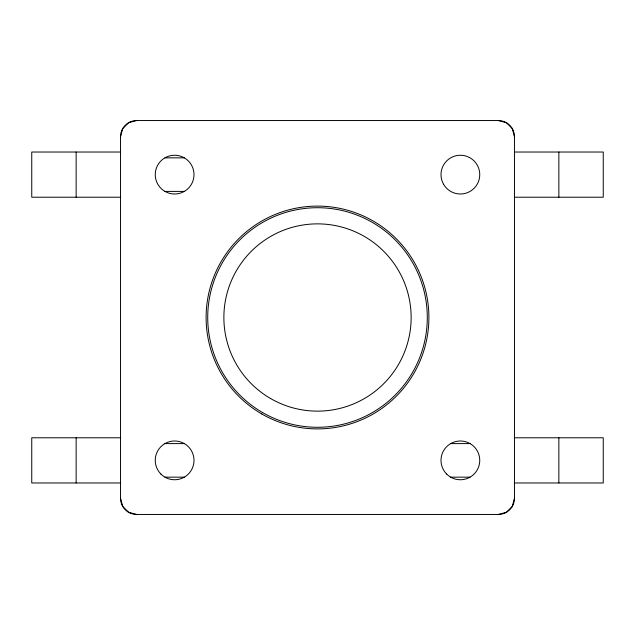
<?xml version="1.0" encoding="UTF-8"?>
<svg xmlns="http://www.w3.org/2000/svg" width="635" height="635" viewBox="0 0 635 635"><rect width="100%" height="100%" fill="white"/><g stroke="black" fill="none" stroke-linecap="round" stroke-linejoin="round"><path stroke-width="0.95" d="M120.539 136.684L122.706 128.611L128.611 122.706L136.684 120.539L498.316 120.539L506.389 122.706L512.294 128.611L514.461 136.684L514.461 498.316L512.294 506.389L506.389 512.294L498.316 514.461L136.684 514.461L128.611 512.294L122.706 506.389L120.539 498.316L120.539 136.684A16.145 16.145 0 0 1 136.684 120.539M120.539 152.027L31.75 152.027L31.75 197.223L120.539 197.223M514.461 152.027L603.25 152.027L603.25 197.223L514.461 197.223M184.309 191.405L164.941 191.405A19.375 19.375 0 0 1 164.941 157.845L184.309 157.845M120.539 437.777L31.75 437.777L31.75 482.973L120.539 482.973M514.461 437.777L603.25 437.777L603.25 482.973L514.461 482.973M164.941 443.595L184.309 443.595M450.691 443.595L470.059 443.595M164.941 477.155L184.309 477.155M450.691 477.155L470.059 477.155M558.856 152.027L558.856 197.223M558.856 437.777L558.856 482.973M76.144 152.027L76.144 197.223M76.144 437.777L76.144 482.973M498.316 120.539A16.145 16.145 0 0 1 514.461 136.684M514.461 498.316A16.145 16.145 0 0 1 498.316 514.461M136.684 514.461A16.145 16.145 0 0 1 120.539 498.316M164.941 191.405A19.375 19.375 0 0 0 194 174.625A19.375 19.375 0 0 0 164.941 157.845M270.685 398.589A93.639 93.639 0 0 0 411.139 317.5A93.639 93.639 0 0 0 270.685 236.41A93.639 93.639 0 0 0 270.685 398.589M262.612 412.575A109.784 109.784 0 0 0 427.284 317.5A109.784 109.784 0 0 0 262.612 222.425A109.784 109.784 0 0 0 262.612 412.575M261.803 413.972A111.395 111.395 0 0 0 428.895 317.5A111.395 111.395 0 0 0 261.803 221.028A111.395 111.395 0 0 0 261.803 413.972M443.595 184.309A19.375 19.375 0 0 0 477.155 184.309A19.375 19.375 0 0 0 460.375 155.25A19.375 19.375 0 0 0 443.595 184.309M160.925 474.075A19.375 19.375 0 0 0 193.342 465.392A19.375 19.375 0 0 0 169.608 441.658A19.375 19.375 0 0 0 160.925 474.075M446.675 474.075A19.375 19.375 0 0 0 479.092 465.392A19.375 19.375 0 0 0 455.358 441.658A19.375 19.375 0 0 0 446.675 474.075"/></g></svg>
